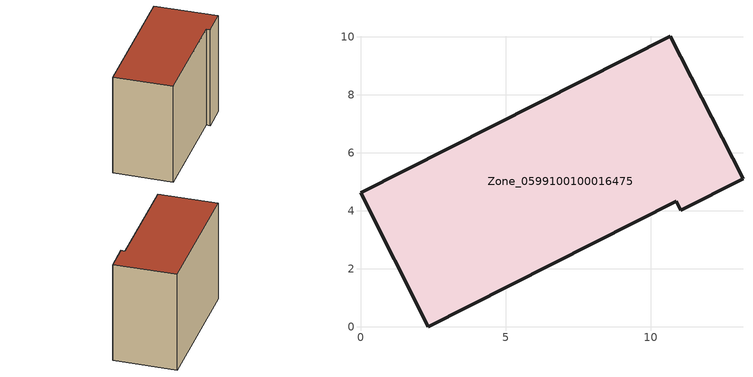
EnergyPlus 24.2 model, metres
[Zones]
Zone_0599100100016475
 floor ground (C_G): 0,4.62 10.68,10.01 13.18,5.09 11.04,4.01 10.88,4.32 2.33,0 z3.35
 wall outside (C_F): 10.68,10.01 0,4.62 2.33,0 10.88,4.32 11.04,4.01 13.18,5.09 10.68,10.01 z3.35:12.49
 roof outside (C_R): 13.18,5.09 10.68,10.01 0,4.62 2.33,0 10.88,4.32 11.04,4.01 z12.49
[BUILDING]
Pand.0599100100016475: North Axis=0; Terrain=City; Loads Convergence Tolerance Value=0.04; Temperature Convergence Tolerance Value=0.4; Solar Distribution=FullExterior; Maximum Number of Warmup Days=25; Minimum Number of Warmup Days=1
[Site:Location]
Rotterdam.The.Hague.AP_ZH_NLD Design_Conditions: Latitude=51.96; Longitude=4.45; Time Zone=1; Elevation=-4.5
[SITE:GROUNDTEMPERATURE:BUILDINGSURFACE]
18, 18, 18, 18, 18, 18, 18, 18, 18, 18, 18, 18
[MATERIAL] Thermal Absorptance=0.9; Solar Absorptance=0.7; Visible Absorptance=0.7
Name | Roughness | Thickness | Conductivity | Density | Specific Heat
G.TI.2015-2018 | MediumSmooth | 0.15 | 0.0428571 | 540 | 1210
F.TI.2015-2018 | Rough | 0.3 | 0.0666667 | 1920 | 840
R.TI.2015-2018 | MediumRough | 0.2 | 0.0333333 | 1500 | 1000
[CONSTRUCTION]
C_G: G.TI.2015-2018
C_F: F.TI.2015-2018
C_R: R.TI.2015-2018
[ZONE]
Zone_0599100100016475: Type=1; Multiplier=1; Ceiling Height=Autocalculate; Volume=Autocalculate; Floor Area=autocalculate; Part of Total Floor Area=Yes
[ZONEINFILTRATION:DESIGNFLOWRATE]
Infil_Zone_0599100100016475: Zone or ZoneList or Space or SpaceList=Zone_0599100100016475; Schedule=AlwaysOn; Design Flow Rate Calculation Method=Flow/Area; Flow Rate per Floor Area=0.0015; Constant Term Coefficient=1; Temperature Term Coefficient=0; Velocity Term Coefficient=0; Velocity Squared Term Coefficient=0
[HVACTEMPLATE:ZONE:IDEALLOADSAIRSYSTEM]
Zone_0599100100016475: Maximum Heating Supply Air Temperature=50; Minimum Cooling Supply Air Temperature=13; Maximum Heating Supply Air Humidity Ratio=0.0156; Minimum Cooling Supply Air Humidity Ratio=0.0077; Heating Limit=NoLimit; Cooling Limit=NoLimit; Dehumidification Control Type=ConstantSensibleHeatRatio; Cooling Sensible Heat Ratio=0.7; Dehumidification Setpoint=60; Humidification Control Type=None; Humidification Setpoint=30; Outdoor Air Method=None; Outdoor Air Flow Rate per Person=0.00944; Outdoor Air Flow Rate per Zone Floor Area=0; Outdoor Air Flow Rate per Zone=0; Demand Controlled Ventilation Type=None; Outdoor Air Economizer Type=NoEconomizer; Heat Recovery Type=None; Sensible Heat Recovery Effectiveness=0.7; Latent Heat Recovery Effectiveness=0.65
[ZONECONTROL:THERMOSTAT]
ThermostatControl_Zone_0599100100016475: Zone or ZoneList=Zone_0599100100016475; Control Type Schedule=DualSetpointControlType; Control 1=Thermostat_Zone_0599100100016475; Temperature Difference Between Cutout And Setpoint=0
[THERMOSTATSETPOINT:DUALSETPOINT]
Thermostat_Zone_0599100100016475: Heating Setpoint Temperature Schedule=HeatingSetpoint_Zone_0599100100016475; Cooling Setpoint Temperature Schedule=CoolingSetpoint_Zone_0599100100016475
[SCHEDULE:COMPACT]
HeatingSetpoint_Zone_0599100100016475: Through: 12/31, For: AllDays, Until: 24:00, 21
CoolingSetpoint_Zone_0599100100016475: Through: 12/31, For: AllDays, Until: 24:00, 24
DualSetpointControlType: Through: 12/31, For: AllDays, Until: 24:00, 4
AlwaysOn: Through: 12/31, For: AllDays, Until: 24:00, 1
